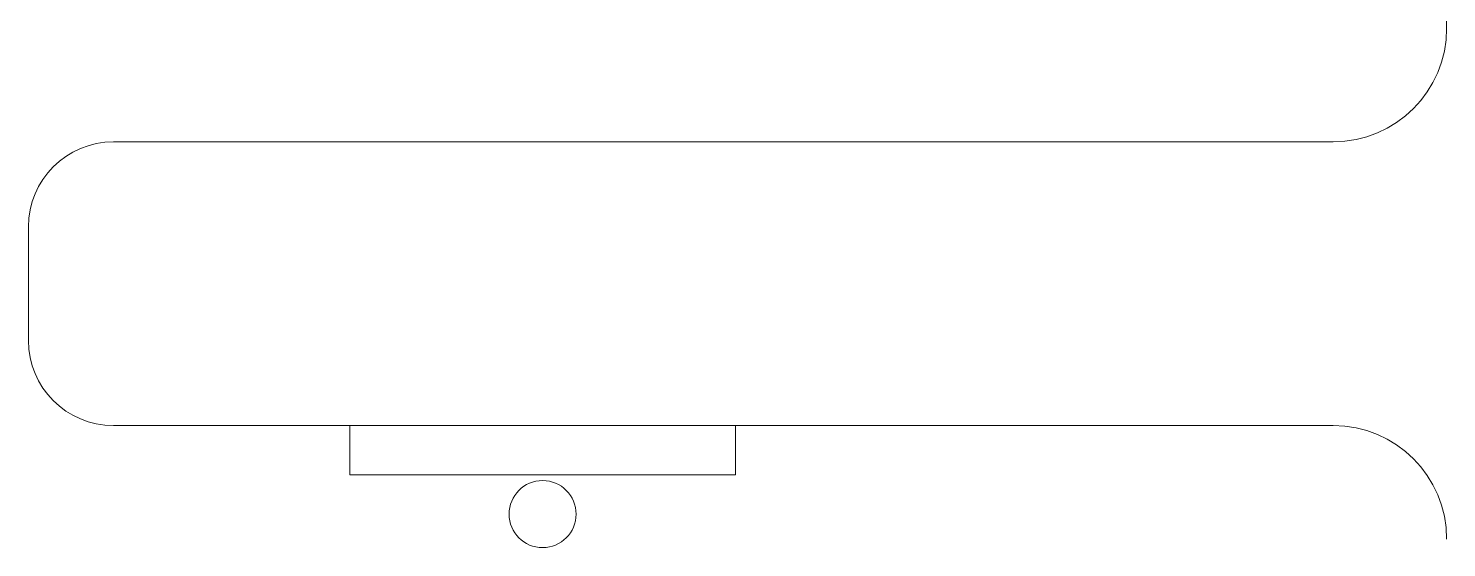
# Model space of a CAD drawing. Header units: metres. Extents: x -25 to 234, y -27 to 52.
# Drawn here: x 102.018 to 102.518, y 46.689 to 46.872 of the extents above; entities that cross this region are included whole.
import ezdxf

# ---------------------------------------------------------------- set-up
doc = ezdxf.new("R2010")
doc.units = ezdxf.units.M
doc.header["$LTSCALE"] = 0.1
doc.header["$MEASUREMENT"] = 0
doc.layers.add('A-WALL', color=7, linetype='Continuous', lineweight=5)
doc.layers.add('baños', color=251, linetype='Continuous', lineweight=0)

# ---------------------------------------------------------------- blocks, each defined once
blk = doc.blocks.new('PL BASE 1N NASAS 09')
at = {"layer": 'A-WALL'}
for p, q in [((-107.88107, -35.48972), (-107.88107, -37.40972)), ((-107.92107, -37.44972), (-108.35107, -37.44972)), ((-108.38107, -37.47972), (-108.38107, -37.51972)), ((-107.92107, -37.54972), (-108.35107, -37.54972))]:
    blk.add_line(p, q, dxfattribs=at)
for centre, radius, start, end in [((-107.92107, -37.40972), 0.04, 270, 0), ((-108.35107, -37.47972), 0.03, 90, 180), ((-108.35107, -37.51972), 0.03, 180, 270), ((-107.92107, -37.58972), 0.04, 0, 90)]:
    blk.add_arc(centre, radius, start, end, dxfattribs=at)
at = {"layer": 'baños'}
blk.add_lwpolyline([(-108.13183, -37.54972), (-108.26772, -37.54972), (-108.26772, -37.56707), (-108.13183, -37.56707)], close=True, dxfattribs=at)
blk.add_circle((-108.19978, -37.58094), 0.01182, dxfattribs=at)

msp = doc.modelspace()

# ---------------------------------------------------------------- block references
at = {"layer": 'baños'}
msp.add_blockref('PL BASE 1N NASAS 09', (210.39914, 84.28177), dxfattribs=at)

doc.saveas('drawing.dxf')
